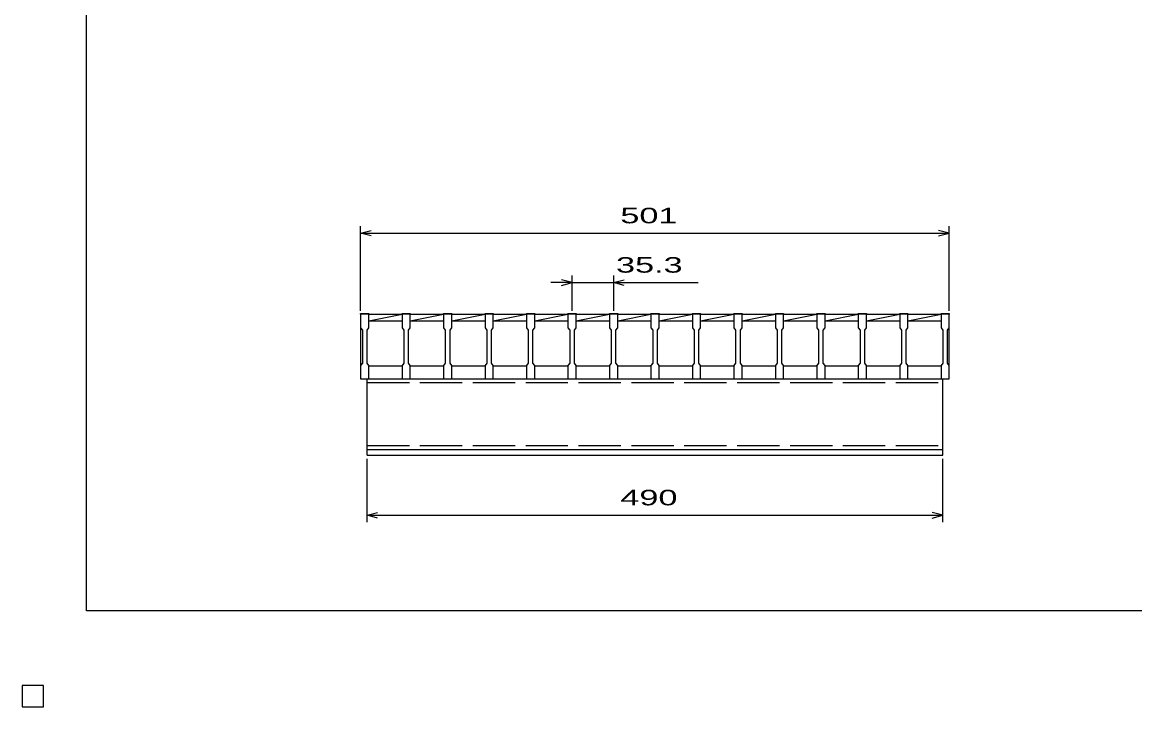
# Model space of a CAD drawing. Units: millimetres, scale not verified. Extents: x -1092 to 1039, y -770 to 632.
# Drawn here: x -1092 to -145, y -770 to -187 of the extents above; entities that cross this region are included whole.
import ezdxf
from ezdxf.enums import TextEntityAlignment as Align

# ---------------------------------------------------------------- set-up
doc = ezdxf.new("R2010")
doc.units = ezdxf.units.MM
doc.header["$LTSCALE"] = 6
doc.linetypes.add('DASHED', pattern=[7.5, 6, -1.5])
for name, color, linetype, lineweight in [('0_2', 150, 'Continuous', 25), ('16', 3, 'Continuous', 25), ('22', 4, 'Continuous', 25), ('24', 2, 'Continuous', 25), ('32', 4, 'Continuous', 25)]:
    doc.layers.add(name, color=color, linetype=linetype, lineweight=lineweight)
doc.styles.add('ベクトル', font='')
doc.styles.get('ベクトル').set_extended_font_data('ベクトル')

msp = doc.modelspace()

# ---------------------------------------------------------------- linework, layer by layer
at = {"layer": '0_2'}
for p, q in [((-1037.4, -687.9), (-1037.4, 632.1)), ((1038.6, -687.9), (-1037.4, -687.9)), ((-1074, -751.5), (-1092, -751.5)), ((-1092, -751.5), (-1092, -769.5)), ((-1074, -751.5), (-1092, -751.5)), ((-1092, -751.5), (-1092, -769.5)), ((-1074, -751.5), (-1092, -751.5)), ((-1092, -751.5), (-1092, -769.5)), ((-1074, -751.5), (-1092, -751.5)), ((-1092, -751.5), (-1092, -769.5)), ((-1074, -751.5), (-1092, -751.5)), ((-1092, -751.5), (-1092, -769.5)), ((-1074, -769.5), (-1074, -751.5)), ((-1074, -769.5), (-1074, -751.5)), ((-1074, -769.5), (-1074, -751.5)), ((-1074, -769.5), (-1074, -751.5)), ((-1074, -769.5), (-1074, -751.5)), ((-1092, -769.5), (-1074, -769.5)), ((-1092, -769.5), (-1074, -769.5)), ((-1092, -769.5), (-1074, -769.5)), ((-1092, -769.5), (-1074, -769.5)), ((-1092, -769.5), (-1074, -769.5))]:
    msp.add_line(p, q, dxfattribs=at)
at = {"layer": '16'}
for p, q in [((-804, -435.5), (-804, -434.8)), ((-804, -434.8), (-797, -434.8)), ((-804, -435.5), (-804, -447)), ((-797, -435.5), (-804, -435.5)), ((-804, -435.5), (-804, -479.5)), ((-797, -434.8), (-797, -435.5)), ((-797, -447), (-797, -435.5)), ((-797, -435.5), (-768.7, -435.5)), ((-797, -441), (-768.7, -435.5)), ((-768.7, -435.5), (-768.7, -434.8)), ((-768.7, -434.8), (-761.7, -434.8)), ((-768.7, -435.5), (-768.7, -447)), ((-761.7, -435.5), (-768.7, -435.5)), ((-761.7, -434.8), (-761.7, -435.5)), ((-761.7, -447), (-761.7, -435.5)), ((-761.7, -435.5), (-733.4, -435.5)), ((-761.7, -441), (-733.4, -435.5)), ((-733.4, -435.5), (-733.4, -434.8)), ((-733.4, -434.8), (-726.4, -434.8)), ((-733.4, -435.5), (-733.4, -447)), ((-726.4, -435.5), (-733.4, -435.5)), ((-726.4, -434.8), (-726.4, -435.5)), ((-726.4, -447), (-726.4, -435.5)), ((-726.4, -435.5), (-698.1, -435.5)), ((-726.4, -441), (-698.1, -435.5)), ((-698.1, -435.5), (-698.1, -434.8)), ((-698.1, -434.8), (-691.1, -434.8)), ((-698.1, -435.5), (-698.1, -447)), ((-691.1, -435.5), (-698.1, -435.5)), ((-691.1, -434.8), (-691.1, -435.5)), ((-691.1, -447), (-691.1, -435.5)), ((-691.1, -435.5), (-662.8, -435.5)), ((-691.1, -441), (-662.8, -435.5)), ((-662.8, -435.5), (-662.8, -434.8)), ((-662.8, -434.8), (-655.8, -434.8)), ((-662.8, -435.5), (-662.8, -447)), ((-655.8, -435.5), (-662.8, -435.5)), ((-655.8, -434.8), (-655.8, -435.5)), ((-655.8, -447), (-655.8, -435.5)), ((-655.8, -435.5), (-627.5, -435.5)), ((-655.8, -441), (-627.5, -435.5)), ((-627.5, -435.5), (-627.5, -434.8)), ((-627.5, -434.8), (-620.5, -434.8)), ((-627.5, -435.5), (-627.5, -447)), ((-620.5, -435.5), (-627.5, -435.5)), ((-620.5, -434.8), (-620.5, -435.5)), ((-620.5, -447), (-620.5, -435.5)), ((-620.5, -435.5), (-592.2, -435.5)), ((-620.5, -441), (-592.2, -435.5)), ((-592.2, -435.5), (-592.2, -434.8)), ((-592.2, -434.8), (-585.2, -434.8)), ((-592.2, -435.5), (-592.2, -447)), ((-585.2, -435.5), (-592.2, -435.5)), ((-585.2, -434.8), (-585.2, -435.5)), ((-585.2, -447), (-585.2, -435.5)), ((-585.2, -435.5), (-556.9, -435.5)), ((-585.2, -441), (-556.9, -435.5)), ((-556.9, -435.5), (-556.9, -434.8)), ((-556.9, -434.8), (-549.9, -434.8)), ((-556.9, -435.5), (-556.9, -447)), ((-549.9, -435.5), (-556.9, -435.5)), ((-549.9, -434.8), (-549.9, -435.5)), ((-549.9, -447), (-549.9, -435.5)), ((-549.9, -435.5), (-521.6, -435.5)), ((-549.9, -441), (-521.6, -435.5)), ((-521.6, -435.5), (-521.6, -434.8)), ((-521.6, -434.8), (-514.6, -434.8)), ((-521.6, -435.5), (-521.6, -447)), ((-514.6, -435.5), (-521.6, -435.5)), ((-514.6, -434.8), (-514.6, -435.5)), ((-514.6, -447), (-514.6, -435.5)), ((-514.6, -435.5), (-486.3, -435.5)), ((-514.6, -441), (-486.3, -435.5)), ((-486.3, -435.5), (-486.3, -434.8)), ((-486.3, -434.8), (-479.3, -434.8)), ((-486.3, -435.5), (-486.3, -447)), ((-479.3, -435.5), (-486.3, -435.5)), ((-479.3, -434.8), (-479.3, -435.5)), ((-479.3, -447), (-479.3, -435.5)), ((-479.3, -435.5), (-451, -435.5)), ((-479.3, -441), (-451, -435.5)), ((-451, -435.5), (-451, -434.8)), ((-451, -434.8), (-444, -434.8)), ((-451, -435.5), (-451, -447)), ((-444, -435.5), (-451, -435.5)), ((-444, -434.8), (-444, -435.5)), ((-444, -447), (-444, -435.5)), ((-444, -435.5), (-415.7, -435.5)), ((-444, -441), (-415.7, -435.5)), ((-415.7, -435.5), (-415.7, -434.8)), ((-415.7, -434.8), (-408.7, -434.8)), ((-415.7, -435.5), (-415.7, -447)), ((-408.7, -435.5), (-415.7, -435.5)), ((-408.7, -434.8), (-408.7, -435.5)), ((-408.7, -447), (-408.7, -435.5)), ((-408.7, -435.5), (-380.4, -435.5)), ((-408.7, -441), (-380.4, -435.5)), ((-380.4, -435.5), (-380.4, -434.8)), ((-380.4, -434.8), (-373.4, -434.8)), ((-380.4, -435.5), (-380.4, -447)), ((-373.4, -435.5), (-380.4, -435.5)), ((-373.4, -434.8), (-373.4, -435.5)), ((-373.4, -447), (-373.4, -435.5)), ((-373.4, -435.5), (-345.1, -435.5)), ((-373.4, -441), (-345.1, -435.5)), ((-345.1, -435.5), (-345.1, -434.8)), ((-345.1, -434.8), (-338.1, -434.8)), ((-345.1, -435.5), (-345.1, -447)), ((-338.1, -435.5), (-345.1, -435.5)), ((-338.1, -434.8), (-338.1, -435.5)), ((-338.1, -447), (-338.1, -435.5)), ((-338.1, -435.5), (-310, -435.5)), ((-338.1, -441), (-310, -435.539)), ((-310, -435.5), (-310, -434.8)), ((-310, -434.8), (-303, -434.8)), ((-310, -435.5), (-310, -447)), ((-303, -435.5), (-310, -435.5)), ((-303, -434.8), (-303, -435.5)), ((-303, -447), (-303, -435.5)), ((-303, -479.5), (-303, -435.5)), ((-797, -441), (-768.7, -441)), ((-761.7, -441), (-733.4, -441)), ((-726.4, -441), (-698.1, -441)), ((-691.1, -441), (-662.8, -441)), ((-655.8, -441), (-627.5, -441)), ((-620.5, -441), (-592.2, -441)), ((-585.2, -441), (-556.9, -441)), ((-549.9, -441), (-521.6, -441)), ((-514.6, -441), (-486.3, -441)), ((-479.3, -441), (-451, -441)), ((-444, -441), (-415.7, -441)), ((-408.7, -441), (-380.4, -441)), ((-373.4, -441), (-345.1, -441)), ((-338.1, -441), (-310, -441)), ((-804, -447), (-802.5, -449)), ((-802.5, -449), (-802.5, -477)), ((-798.5, -449), (-797, -447)), ((-798.5, -477), (-798.5, -449)), ((-768.7, -447), (-767.2, -449)), ((-767.2, -449), (-767.2, -477)), ((-763.2, -449), (-761.7, -447)), ((-763.2, -477), (-763.2, -449)), ((-733.4, -447), (-731.9, -449)), ((-731.9, -449), (-731.9, -477)), ((-727.9, -449), (-726.4, -447)), ((-727.9, -477), (-727.9, -449)), ((-698.1, -447), (-696.6, -449)), ((-696.6, -449), (-696.6, -477)), ((-692.6, -449), (-691.1, -447)), ((-692.6, -477), (-692.6, -449)), ((-662.8, -447), (-661.3, -449)), ((-661.3, -449), (-661.3, -477)), ((-657.3, -449), (-655.8, -447)), ((-657.3, -477), (-657.3, -449)), ((-627.5, -447), (-626, -449)), ((-626, -449), (-626, -477)), ((-622, -449), (-620.5, -447)), ((-622, -477), (-622, -449)), ((-592.2, -447), (-590.7, -449)), ((-590.7, -449), (-590.7, -477)), ((-586.7, -449), (-585.2, -447)), ((-586.7, -477), (-586.7, -449)), ((-556.9, -447), (-555.4, -449)), ((-555.4, -449), (-555.4, -477)), ((-551.4, -449), (-549.9, -447)), ((-551.4, -477), (-551.4, -449)), ((-521.6, -447), (-520.1, -449)), ((-520.1, -449), (-520.1, -477)), ((-516.1, -449), (-514.6, -447)), ((-516.1, -477), (-516.1, -449)), ((-486.3, -447), (-484.8, -449)), ((-484.8, -449), (-484.8, -477)), ((-480.8, -449), (-479.3, -447)), ((-480.8, -477), (-480.8, -449)), ((-451, -447), (-449.5, -449)), ((-449.5, -449), (-449.5, -477)), ((-445.5, -449), (-444, -447)), ((-445.5, -477), (-445.5, -449)), ((-415.7, -447), (-414.2, -449)), ((-414.2, -449), (-414.2, -477)), ((-410.2, -449), (-408.7, -447)), ((-410.2, -477), (-410.2, -449)), ((-380.4, -447), (-378.9, -449)), ((-378.9, -449), (-378.9, -477)), ((-374.9, -449), (-373.4, -447)), ((-374.9, -477), (-374.9, -449)), ((-345.1, -447), (-343.6, -449)), ((-343.6, -449), (-343.6, -477)), ((-339.6, -449), (-338.1, -447)), ((-339.6, -477), (-339.6, -449)), ((-310, -447), (-308.5, -449)), ((-308.5, -449), (-308.5, -477)), ((-304.5, -449), (-303, -447)), ((-304.5, -477), (-304.5, -449)), ((-802.5, -477), (-804, -479)), ((-804, -479), (-804, -490.5)), ((-797, -479), (-798.5, -477)), ((-797, -490.5), (-797, -479)), ((-797, -479.5), (-768.7, -479.5)), ((-767.2, -477), (-768.7, -479)), ((-768.7, -479), (-768.7, -490.5)), ((-761.7, -479), (-763.2, -477)), ((-761.7, -490.5), (-761.7, -479)), ((-761.7, -479.5), (-733.4, -479.5)), ((-731.9, -477), (-733.4, -479)), ((-733.4, -479), (-733.4, -490.5)), ((-726.4, -479), (-727.9, -477)), ((-726.4, -490.5), (-726.4, -479)), ((-726.4, -479.5), (-698.1, -479.5)), ((-696.6, -477), (-698.1, -479)), ((-698.1, -479), (-698.1, -490.5)), ((-691.1, -479), (-692.6, -477)), ((-691.1, -490.5), (-691.1, -479)), ((-691.1, -479.5), (-662.8, -479.5)), ((-661.3, -477), (-662.8, -479)), ((-662.8, -479), (-662.8, -490.5)), ((-655.8, -479), (-657.3, -477)), ((-655.8, -490.5), (-655.8, -479)), ((-655.8, -479.5), (-627.5, -479.5)), ((-626, -477), (-627.5, -479)), ((-627.5, -479), (-627.5, -490.5)), ((-620.5, -479), (-622, -477)), ((-620.5, -490.5), (-620.5, -479)), ((-620.5, -479.5), (-592.2, -479.5)), ((-590.7, -477), (-592.2, -479)), ((-592.2, -479), (-592.2, -490.5)), ((-585.2, -479), (-586.7, -477)), ((-585.2, -490.5), (-585.2, -479)), ((-585.2, -479.5), (-556.9, -479.5)), ((-555.4, -477), (-556.9, -479)), ((-556.9, -479), (-556.9, -490.5)), ((-549.9, -479), (-551.4, -477)), ((-549.9, -490.5), (-549.9, -479)), ((-549.9, -479.5), (-521.6, -479.5)), ((-520.1, -477), (-521.6, -479)), ((-521.6, -479), (-521.6, -490.5)), ((-514.6, -479), (-516.1, -477)), ((-514.6, -490.5), (-514.6, -479)), ((-514.6, -479.5), (-486.3, -479.5)), ((-484.8, -477), (-486.3, -479)), ((-486.3, -479), (-486.3, -490.5)), ((-479.3, -479), (-480.8, -477)), ((-479.3, -490.5), (-479.3, -479)), ((-479.3, -479.5), (-451, -479.5)), ((-449.5, -477), (-451, -479)), ((-451, -479), (-451, -490.5)), ((-444, -479), (-445.5, -477)), ((-444, -490.5), (-444, -479)), ((-444, -479.5), (-415.7, -479.5)), ((-414.2, -477), (-415.7, -479)), ((-415.7, -479), (-415.7, -490.5)), ((-408.7, -479), (-410.2, -477)), ((-408.7, -490.5), (-408.7, -479)), ((-408.7, -479.5), (-380.4, -479.5)), ((-378.9, -477), (-380.4, -479)), ((-380.4, -479), (-380.4, -490.5)), ((-373.4, -479), (-374.9, -477)), ((-373.4, -490.5), (-373.4, -479)), ((-373.4, -479.5), (-345.1, -479.5)), ((-343.6, -477), (-345.1, -479)), ((-345.1, -479), (-345.1, -490.5)), ((-338.1, -479), (-339.6, -477)), ((-338.1, -490.5), (-338.1, -479)), ((-338.1, -479.5), (-310, -479.5)), ((-308.5, -477), (-310, -479)), ((-310, -479), (-310, -490.5)), ((-303, -479), (-304.5, -477)), ((-303, -490.5), (-303, -479)), ((-804, -490.5), (-797, -490.5)), ((-798.5, -490.5), (-308.5, -490.5)), ((-798.5, -550.5), (-798.5, -490.5)), ((-768.7, -490.5), (-761.7, -490.5)), ((-733.4, -490.5), (-726.4, -490.5)), ((-698.1, -490.5), (-691.1, -490.5)), ((-662.8, -490.5), (-655.8, -490.5)), ((-627.5, -490.5), (-620.5, -490.5)), ((-592.2, -490.5), (-585.2, -490.5)), ((-556.9, -490.5), (-549.9, -490.5)), ((-521.6, -490.5), (-514.6, -490.5)), ((-486.3, -490.5), (-479.3, -490.5)), ((-451, -490.5), (-444, -490.5)), ((-415.7, -490.5), (-408.7, -490.5)), ((-380.4, -490.5), (-373.4, -490.5)), ((-345.1, -490.5), (-338.1, -490.5)), ((-310, -490.5), (-303, -490.5)), ((-308.5, -550.5), (-308.5, -490.5)), ((-798.5, -550.5), (-308.5, -550.5)), ((-798.5, -555.5), (-798.5, -550.5)), ((-798.5, -550.5), (-308.5, -550.5)), ((-798.5, -555.5), (-308.5, -555.5)), ((-308.5, -555.5), (-308.5, -550.5)), ((-1074, -751.5), (-1092, -751.5)), ((-1092, -751.5), (-1092, -769.5)), ((-1074, -751.5), (-1092, -751.5)), ((-1092, -751.5), (-1092, -769.5)), ((-1074, -751.5), (-1092, -751.5)), ((-1092, -751.5), (-1092, -769.5)), ((-1074, -751.5), (-1092, -751.5)), ((-1092, -751.5), (-1092, -769.5)), ((-1074, -751.5), (-1092, -751.5)), ((-1092, -751.5), (-1092, -769.5)), ((-1074, -769.5), (-1074, -751.5)), ((-1074, -769.5), (-1074, -751.5)), ((-1074, -769.5), (-1074, -751.5)), ((-1074, -769.5), (-1074, -751.5)), ((-1074, -769.5), (-1074, -751.5)), ((-1092, -769.5), (-1074, -769.5)), ((-1092, -769.5), (-1074, -769.5)), ((-1092, -769.5), (-1074, -769.5)), ((-1092, -769.5), (-1074, -769.5)), ((-1092, -769.5), (-1074, -769.5))]:
    msp.add_line(p, q, dxfattribs=at)
at = {"layer": '16', "linetype": 'DASHED'}
for p, q in [((-798.5, -493.7), (-308.5, -493.7)), ((-798.5, -547.3), (-308.5, -547.3))]:
    msp.add_line(p, q, dxfattribs=at)
at = {"layer": '22'}
for p, q in [((-804, -432.5), (-804, -360.5)), ((-804, -366.5), (-795, -364.1)), ((-795, -368.9), (-804, -366.5)), ((-804, -366.5), (-303, -366.5)), ((-303, -366.5), (-312, -364.1)), ((-312, -368.9), (-303, -366.5)), ((-303, -432.5), (-303, -360.5)), ((-624, -408.5), (-633, -406.1)), ((-624, -432.5), (-624, -402.5)), ((-588.7, -402.5), (-588.7, -432.5)), ((-588.7, -408.5), (-579.7, -406.1)), ((-624, -408.5), (-642, -408.5)), ((-633, -410.9), (-624, -408.5)), ((-624, -408.5), (-588.7, -408.5)), ((-579.7, -410.9), (-588.7, -408.5)), ((-588.7, -408.5), (-516.7, -408.5)), ((-798.5, -612.5), (-798.5, -558.5)), ((-308.5, -612.5), (-308.5, -558.5)), ((-798.5, -606.5), (-789.5, -604.1)), ((-308.5, -606.5), (-317.5, -604.1)), ((-789.5, -608.9), (-798.5, -606.5)), ((-798.5, -606.5), (-308.5, -606.5)), ((-317.5, -608.9), (-308.5, -606.5))]:
    msp.add_line(p, q, dxfattribs=at)
at = {"layer": '22', "color": 2}
for p, q in [((-1074, -751.5), (-1092, -751.5)), ((-1092, -751.5), (-1092, -769.5)), ((-1074, -751.5), (-1092, -751.5)), ((-1092, -751.5), (-1092, -769.5)), ((-1074, -751.5), (-1092, -751.5)), ((-1092, -751.5), (-1092, -769.5)), ((-1074, -769.5), (-1074, -751.5)), ((-1074, -769.5), (-1074, -751.5)), ((-1074, -769.5), (-1074, -751.5)), ((-1092, -769.5), (-1074, -769.5)), ((-1092, -769.5), (-1074, -769.5)), ((-1092, -769.5), (-1074, -769.5))]:
    msp.add_line(p, q, dxfattribs=at)
at = {"layer": '24', "color": 4}
for p, q in [((-1074, -751.5), (-1092, -751.5)), ((-1092, -751.5), (-1092, -769.5)), ((-1074, -751.5), (-1092, -751.5)), ((-1092, -751.5), (-1092, -769.5)), ((-1074, -751.5), (-1092, -751.5)), ((-1092, -751.5), (-1092, -769.5)), ((-1074, -769.5), (-1074, -751.5)), ((-1074, -769.5), (-1074, -751.5)), ((-1074, -769.5), (-1074, -751.5)), ((-1092, -769.5), (-1074, -769.5)), ((-1092, -769.5), (-1074, -769.5)), ((-1092, -769.5), (-1074, -769.5))]:
    msp.add_line(p, q, dxfattribs=at)
at = {"layer": '32'}
for p, q in [((-1074, -751.5), (-1092, -751.5)), ((-1092, -751.5), (-1092, -769.5)), ((-1074, -751.5), (-1092, -751.5)), ((-1092, -751.5), (-1092, -769.5)), ((-1074, -751.5), (-1092, -751.5)), ((-1092, -751.5), (-1092, -769.5)), ((-1074, -751.5), (-1092, -751.5)), ((-1092, -751.5), (-1092, -769.5)), ((-1074, -751.5), (-1092, -751.5)), ((-1092, -751.5), (-1092, -769.5)), ((-1074, -769.5), (-1074, -751.5)), ((-1074, -769.5), (-1074, -751.5)), ((-1074, -769.5), (-1074, -751.5)), ((-1074, -769.5), (-1074, -751.5)), ((-1074, -769.5), (-1074, -751.5)), ((-1092, -769.5), (-1074, -769.5)), ((-1092, -769.5), (-1074, -769.5)), ((-1092, -769.5), (-1074, -769.5)), ((-1092, -769.5), (-1074, -769.5)), ((-1092, -769.5), (-1074, -769.5))]:
    msp.add_line(p, q, dxfattribs=at)

# ---------------------------------------------------------------- texts
at = {"layer": '22', "color": 2, "style": 'ベクトル', "width": 1.65}
for s, p in [(' 501 ', (-591, -351.5)), (' 35.3 ', (-594.7, -393.5)), (' 490 ', (-591, -591.5))]:
    msp.add_text(s, height=13.2, dxfattribs=at).set_placement(p, align=Align.MIDDLE_LEFT)

doc.saveas('drawing.dxf')
